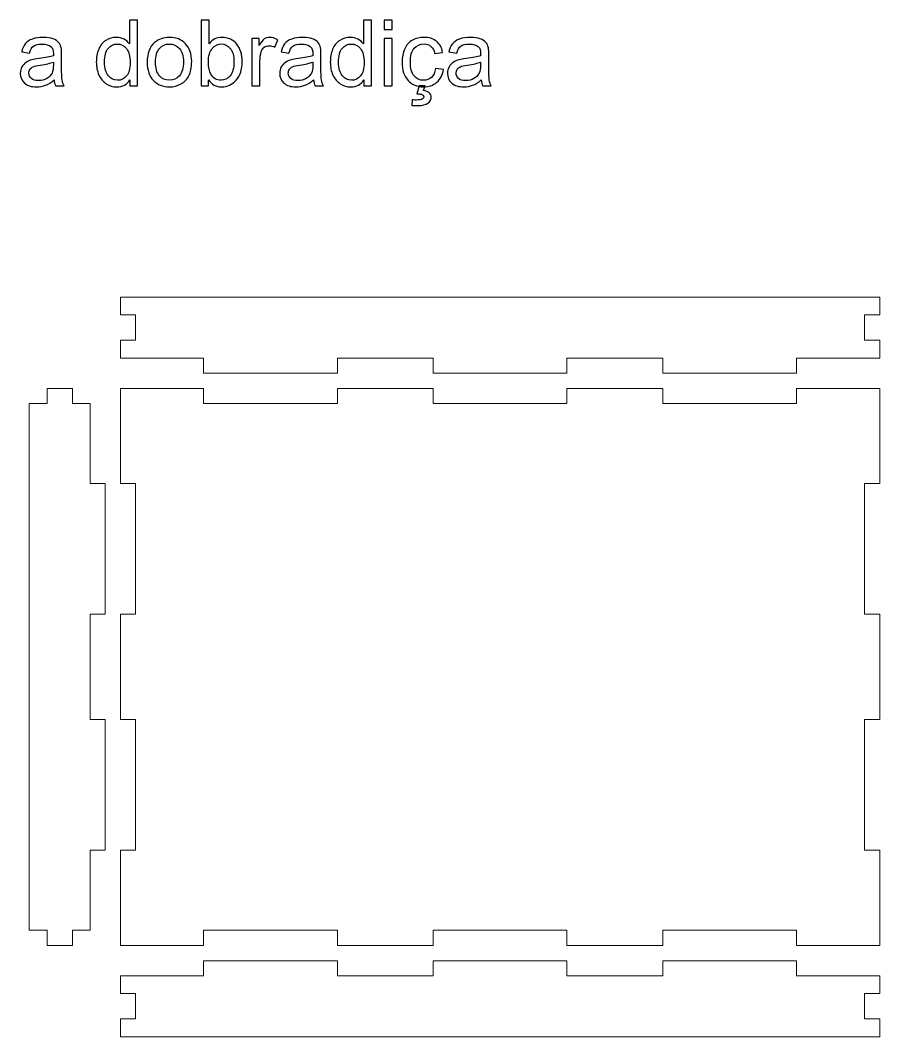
# Model space of a CAD drawing. Header units: millimetres. Extents: x -559 to 559, y -176 to 255.
# Drawn here: x -91.9 to 247.6, y -146 to 255.3 of the extents above; entities that cross this region are included whole.
import ezdxf

# ---------------------------------------------------------------- set-up
doc = ezdxf.new("R2010")
doc.units = ezdxf.units.MM
doc.header["$MEASUREMENT"] = 0
doc.layers.add('Camada 1', color=7, linetype='Continuous')

msp = doc.modelspace()

# ---------------------------------------------------------------- linework, layer by layer
at = {"layer": 'Camada 1', "color": 250}
for points, knots in [([(-48.5969, 229.4647), (-48.5969, 229.4647), (-48.5969, 231.8442), (-48.5969, 231.8442), (-48.5969, 231.8442), (-49.7836, 229.9948), (-51.5306, 229.0671), (-53.8379, 229.0671), (-53.8379, 229.0671), (-55.3318, 229.0671), (-56.7053, 229.4767), (-57.9523, 230.3021), (-57.9523, 230.3021), (-59.2053, 231.1213), (-60.1752, 232.2719), (-60.868, 233.7418), (-60.868, 233.7418), (-61.5548, 235.2177), (-61.8981, 236.9105), (-61.8981, 238.8262), (-61.8981, 238.8262), (-61.8981, 240.6937), (-61.5849, 242.3864), (-60.9644, 243.9105), (-60.9644, 243.9105), (-60.3379, 245.4286), (-59.4041, 246.5973), (-58.1571, 247.4045), (-58.1571, 247.4045), (-56.9162, 248.2178), (-55.5186, 248.6214), (-53.9824, 248.6214), (-53.9824, 248.6214), (-52.8499, 248.6214), (-51.8439, 248.3804), (-50.9644, 247.9045), (-50.9644, 247.9045), (-50.0848, 247.4286), (-49.368, 246.8021), (-48.8137, 246.037), (-48.8137, 246.037), (-48.8137, 246.037), (-48.8137, 255.3443), (-48.8137, 255.3443), (-48.8137, 255.3443), (-48.8137, 255.3443), (-45.633, 255.3443), (-45.633, 255.3443), (-45.633, 255.3443), (-45.633, 255.3443), (-45.633, 229.4647), (-45.633, 229.4647), (-45.633, 229.4647), (-45.633, 229.4647), (-48.5969, 229.4647), (-48.5969, 229.4647)], [0, 0, 0, 0, 0.06666667, 0.06666667, 0.06666667, 0.06666667, 0.13333333, 0.13333333, 0.13333333, 0.13333333, 0.2, 0.2, 0.2, 0.2, 0.26666667, 0.26666667, 0.26666667, 0.26666667, 0.33333333, 0.33333333, 0.33333333, 0.33333333, 0.4, 0.4, 0.4, 0.4, 0.46666667, 0.46666667, 0.46666667, 0.46666667, 0.53333333, 0.53333333, 0.53333333, 0.53333333, 0.6, 0.6, 0.6, 0.6, 0.66666667, 0.66666667, 0.66666667, 0.66666667, 0.73333333, 0.73333333, 0.73333333, 0.73333333, 0.8, 0.8, 0.8, 0.8, 0.86666667, 0.86666667, 0.86666667, 0.86666667, 1, 1, 1, 1]), ([(-17.5726, 229.4647), (-17.5726, 229.4647), (-20.5365, 229.4647), (-20.5365, 229.4647), (-20.5365, 229.4647), (-20.5365, 229.4647), (-20.5365, 255.3443), (-20.5365, 255.3443), (-20.5365, 255.3443), (-20.5365, 255.3443), (-17.3558, 255.3443), (-17.3558, 255.3443), (-17.3558, 255.3443), (-17.3558, 255.3443), (-17.3558, 246.1093), (-17.3558, 246.1093), (-17.3558, 246.1093), (-16.0124, 247.784), (-14.3015, 248.6214), (-12.2172, 248.6214), (-12.2172, 248.6214), (-11.0666, 248.6214), (-9.9702, 248.3925), (-8.9401, 247.9286), (-8.9401, 247.9286), (-7.9099, 247.4648), (-7.0666, 246.8081), (-6.3979, 245.9708), (-6.3979, 245.9708), (-5.7352, 245.1274), (-5.2111, 244.1154), (-4.8376, 242.9286), (-4.8376, 242.9286), (-4.4581, 241.7479), (-4.2714, 240.4768), (-4.2714, 239.1274), (-4.2714, 239.1274), (-4.2714, 235.9226), (-5.0666, 233.4406), (-6.6509, 231.6936), (-6.6509, 231.6936), (-8.2413, 229.9406), (-10.1449, 229.0671), (-12.3678, 229.0671), (-12.3678, 229.0671), (-14.5786, 229.0671), (-16.3136, 229.9888), (-17.5726, 231.8262), (-17.5726, 231.8262), (-17.5726, 231.8262), (-17.5726, 229.4647), (-17.5726, 229.4647)], [0, 0, 0, 0, 0.07142857, 0.07142857, 0.07142857, 0.07142857, 0.14285714, 0.14285714, 0.14285714, 0.14285714, 0.21428571, 0.21428571, 0.21428571, 0.21428571, 0.28571429, 0.28571429, 0.28571429, 0.28571429, 0.35714286, 0.35714286, 0.35714286, 0.35714286, 0.42857143, 0.42857143, 0.42857143, 0.42857143, 0.5, 0.5, 0.5, 0.5, 0.57142857, 0.57142857, 0.57142857, 0.57142857, 0.64285714, 0.64285714, 0.64285714, 0.64285714, 0.71428571, 0.71428571, 0.71428571, 0.71428571, 0.78571429, 0.78571429, 0.78571429, 0.78571429, 0.85714286, 0.85714286, 0.85714286, 0.85714286, 1, 1, 1, 1]), ([(43.8493, 229.4647), (43.8493, 229.4647), (43.8493, 231.8442), (43.8493, 231.8442), (43.8493, 231.8442), (42.6626, 229.9948), (40.9156, 229.0671), (38.6083, 229.0671), (38.6083, 229.0671), (37.1144, 229.0671), (35.7409, 229.4767), (34.4939, 230.3021), (34.4939, 230.3021), (33.2409, 231.1213), (32.271, 232.2719), (31.5782, 233.7418), (31.5782, 233.7418), (30.8914, 235.2177), (30.5481, 236.9105), (30.5481, 238.8262), (30.5481, 238.8262), (30.5481, 240.6937), (30.8613, 242.3864), (31.4818, 243.9105), (31.4818, 243.9105), (32.1083, 245.4286), (33.0421, 246.5973), (34.2891, 247.4045), (34.2891, 247.4045), (35.53, 248.2178), (36.9276, 248.6214), (38.4638, 248.6214), (38.4638, 248.6214), (39.5963, 248.6214), (40.6023, 248.3804), (41.4818, 247.9045), (41.4818, 247.9045), (42.3614, 247.4286), (43.0782, 246.8021), (43.6325, 246.037), (43.6325, 246.037), (43.6325, 246.037), (43.6325, 255.3443), (43.6325, 255.3443), (43.6325, 255.3443), (43.6325, 255.3443), (46.8132, 255.3443), (46.8132, 255.3443), (46.8132, 255.3443), (46.8132, 255.3443), (46.8132, 229.4647), (46.8132, 229.4647), (46.8132, 229.4647), (46.8132, 229.4647), (43.8493, 229.4647), (43.8493, 229.4647)], [0, 0, 0, 0, 0.06666667, 0.06666667, 0.06666667, 0.06666667, 0.13333333, 0.13333333, 0.13333333, 0.13333333, 0.2, 0.2, 0.2, 0.2, 0.26666667, 0.26666667, 0.26666667, 0.26666667, 0.33333333, 0.33333333, 0.33333333, 0.33333333, 0.4, 0.4, 0.4, 0.4, 0.46666667, 0.46666667, 0.46666667, 0.46666667, 0.53333333, 0.53333333, 0.53333333, 0.53333333, 0.6, 0.6, 0.6, 0.6, 0.66666667, 0.66666667, 0.66666667, 0.66666667, 0.73333333, 0.73333333, 0.73333333, 0.73333333, 0.8, 0.8, 0.8, 0.8, 0.86666667, 0.86666667, 0.86666667, 0.86666667, 1, 1, 1, 1]), ([(51.8434, 251.7298), (51.8434, 251.7298), (51.8434, 255.3443), (51.8434, 255.3443), (51.8434, 255.3443), (51.8434, 255.3443), (55.0241, 255.3443), (55.0241, 255.3443), (55.0241, 255.3443), (55.0241, 255.3443), (55.0241, 251.7298), (55.0241, 251.7298), (55.0241, 251.7298), (55.0241, 251.7298), (51.8434, 251.7298), (51.8434, 251.7298)], [0, 0, 0, 0, 0.2, 0.2, 0.2, 0.2, 0.4, 0.4, 0.4, 0.4, 0.6, 0.6, 0.6, 0.6, 1, 1, 1, 1]), ([(-78.597, 231.8141), (-79.7777, 230.8081), (-80.9163, 230.1033), (-82.0066, 229.6876), (-82.0066, 229.6876), (-83.097, 229.2719), (-84.2657, 229.0671), (-85.5187, 229.0671), (-85.5187, 229.0671), (-87.579, 229.0671), (-89.1633, 229.5671), (-90.2717, 230.5731), (-90.2717, 230.5731), (-91.3802, 231.5731), (-91.9344, 232.8563), (-91.9344, 234.4165), (-91.9344, 234.4165), (-91.9344, 235.3322), (-91.7235, 236.1695), (-91.3079, 236.9286), (-91.3079, 236.9286), (-90.8862, 237.6876), (-90.338, 238.29), (-89.6633, 238.7479), (-89.6633, 238.7479), (-88.9826, 239.2057), (-88.2235, 239.5551), (-87.3741, 239.79), (-87.3741, 239.79), (-86.7476, 239.9527), (-85.8018, 240.1093), (-84.5428, 240.2659), (-84.5428, 240.2659), (-81.9765, 240.5671), (-80.0789, 240.9346), (-78.8681, 241.3563), (-78.8681, 241.3563), (-78.856, 241.79), (-78.85, 242.0672), (-78.85, 242.1816), (-78.85, 242.1816), (-78.85, 243.4708), (-79.1512, 244.3804), (-79.7536, 244.9105), (-79.7536, 244.9105), (-80.5669, 245.6274), (-81.7777, 245.9828), (-83.3801, 245.9828), (-83.3801, 245.9828), (-84.8802, 245.9828), (-85.9886, 245.7178), (-86.6994, 245.1937), (-86.6994, 245.1937), (-87.4163, 244.6696), (-87.9404, 243.7419), (-88.2838, 242.4045), (-88.2838, 242.4045), (-88.2838, 242.4045), (-91.3922, 242.8382), (-91.3922, 242.8382), (-91.3922, 242.8382), (-91.1091, 244.1696), (-90.6452, 245.2479), (-89.9946, 246.0672), (-89.9946, 246.0672), (-89.344, 246.8864), (-88.4043, 247.513), (-87.1753, 247.9587), (-87.1753, 247.9587), (-85.9524, 248.3985), (-84.5247, 248.6214), (-82.9103, 248.6214), (-82.9103, 248.6214), (-81.3078, 248.6214), (-80.0006, 248.4346), (-78.9946, 248.0551), (-78.9946, 248.0551), (-77.9946, 247.6756), (-77.2536, 247.2057), (-76.7837, 246.6334), (-76.7837, 246.6334), (-76.3139, 246.0611), (-75.9825, 245.3382), (-75.7898, 244.4648), (-75.7898, 244.4648), (-75.6873, 243.9226), (-75.6331, 242.9467), (-75.6331, 241.5431), (-75.6331, 241.5431), (-75.6331, 241.5431), (-75.6331, 237.3262), (-75.6331, 237.3262), (-75.6331, 237.3262), (-75.6331, 234.3804), (-75.5669, 232.5189), (-75.4343, 231.7298), (-75.4343, 231.7298), (-75.3078, 230.9406), (-75.0428, 230.1876), (-74.6572, 229.4647), (-74.6572, 229.4647), (-74.6572, 229.4647), (-77.9825, 229.4647), (-77.9825, 229.4647), (-77.9825, 229.4647), (-78.3018, 230.1334), (-78.5066, 230.9165), (-78.597, 231.8141)], [0, 0, 0, 0, 0.03571429, 0.03571429, 0.03571429, 0.03571429, 0.07142857, 0.07142857, 0.07142857, 0.07142857, 0.10714286, 0.10714286, 0.10714286, 0.10714286, 0.14285714, 0.14285714, 0.14285714, 0.14285714, 0.17857143, 0.17857143, 0.17857143, 0.17857143, 0.21428571, 0.21428571, 0.21428571, 0.21428571, 0.25, 0.25, 0.25, 0.25, 0.28571429, 0.28571429, 0.28571429, 0.28571429, 0.32142857, 0.32142857, 0.32142857, 0.32142857, 0.35714286, 0.35714286, 0.35714286, 0.35714286, 0.39285714, 0.39285714, 0.39285714, 0.39285714, 0.42857143, 0.42857143, 0.42857143, 0.42857143, 0.46428571, 0.46428571, 0.46428571, 0.46428571, 0.5, 0.5, 0.5, 0.5, 0.53571429, 0.53571429, 0.53571429, 0.53571429, 0.57142857, 0.57142857, 0.57142857, 0.57142857, 0.60714286, 0.60714286, 0.60714286, 0.60714286, 0.64285714, 0.64285714, 0.64285714, 0.64285714, 0.67857143, 0.67857143, 0.67857143, 0.67857143, 0.71428571, 0.71428571, 0.71428571, 0.71428571, 0.75, 0.75, 0.75, 0.75, 0.78571429, 0.78571429, 0.78571429, 0.78571429, 0.82142857, 0.82142857, 0.82142857, 0.82142857, 0.85714286, 0.85714286, 0.85714286, 0.85714286, 0.89285714, 0.89285714, 0.89285714, 0.89285714, 0.92857143, 0.92857143, 0.92857143, 0.92857143, 1, 1, 1, 1]), ([(-58.6451, 238.8202), (-58.6451, 236.4226), (-58.1391, 234.6334), (-57.121, 233.4466), (-57.121, 233.4466), (-56.1089, 232.2599), (-54.9101, 231.6695), (-53.5306, 231.6695), (-53.5306, 231.6695), (-52.1391, 231.6695), (-50.9583, 232.2358), (-49.9824, 233.3683), (-49.9824, 233.3683), (-49.0125, 234.5009), (-48.5246, 236.2298), (-48.5246, 238.5551), (-48.5246, 238.5551), (-48.5246, 241.1093), (-49.0186, 242.9888), (-50.0125, 244.1876), (-50.0125, 244.1876), (-51.0005, 245.3864), (-52.2234, 245.9828), (-53.6752, 245.9828), (-53.6752, 245.9828), (-55.0909, 245.9828), (-56.2716, 245.4105), (-57.2234, 244.2599), (-57.2234, 244.2599), (-58.1692, 243.1093), (-58.6451, 241.2961), (-58.6451, 238.8202)], [0, 0, 0, 0, 0.11111111, 0.11111111, 0.11111111, 0.11111111, 0.22222222, 0.22222222, 0.22222222, 0.22222222, 0.33333333, 0.33333333, 0.33333333, 0.33333333, 0.44444444, 0.44444444, 0.44444444, 0.44444444, 0.55555556, 0.55555556, 0.55555556, 0.55555556, 0.66666667, 0.66666667, 0.66666667, 0.66666667, 0.77777778, 0.77777778, 0.77777778, 0.77777778, 1, 1, 1, 1]), ([(-41.7956, 238.8442), (-41.7956, 242.3081), (-40.8318, 244.8744), (-38.898, 246.5431), (-38.898, 246.5431), (-37.2896, 247.9286), (-35.3197, 248.6214), (-33.0004, 248.6214), (-33.0004, 248.6214), (-30.4281, 248.6214), (-28.3197, 247.778), (-26.6811, 246.0913), (-26.6811, 246.0913), (-25.0486, 244.4105), (-24.2293, 242.0792), (-24.2293, 239.1093), (-24.2293, 239.1093), (-24.2293, 236.6997), (-24.5907, 234.8081), (-25.3136, 233.4286), (-25.3136, 233.4286), (-26.0365, 232.049), (-27.0908, 230.9768), (-28.4763, 230.2117), (-28.4763, 230.2117), (-29.8558, 229.4466), (-31.3679, 229.0671), (-33.0004, 229.0671), (-33.0004, 229.0671), (-35.6269, 229.0671), (-37.7474, 229.9045), (-39.3679, 231.5852), (-39.3679, 231.5852), (-40.9884, 233.2659), (-41.7956, 235.6876), (-41.7956, 238.8442)], [0, 0, 0, 0, 0.1, 0.1, 0.1, 0.1, 0.2, 0.2, 0.2, 0.2, 0.3, 0.3, 0.3, 0.3, 0.4, 0.4, 0.4, 0.4, 0.5, 0.5, 0.5, 0.5, 0.6, 0.6, 0.6, 0.6, 0.7, 0.7, 0.7, 0.7, 0.8, 0.8, 0.8, 0.8, 1, 1, 1, 1]), ([(-38.5426, 238.8382), (-38.5426, 236.4406), (-38.0185, 234.6454), (-36.9703, 233.4587), (-36.9703, 233.4587), (-35.9161, 232.2659), (-34.5968, 231.6695), (-33.0004, 231.6695), (-33.0004, 231.6695), (-31.4221, 231.6695), (-30.1088, 232.2659), (-29.0546, 233.4647), (-29.0546, 233.4647), (-28.0064, 234.6635), (-27.4823, 236.4888), (-27.4823, 238.9406), (-27.4823, 238.9406), (-27.4823, 241.2539), (-28.0124, 243.0069), (-29.0667, 244.1937), (-29.0667, 244.1937), (-30.1209, 245.3864), (-31.4341, 245.9828), (-33.0004, 245.9828), (-33.0004, 245.9828), (-34.5968, 245.9828), (-35.9161, 245.3925), (-36.9703, 244.2057), (-36.9703, 244.2057), (-38.0185, 243.019), (-38.5426, 241.2298), (-38.5426, 238.8382)], [0, 0, 0, 0, 0.11111111, 0.11111111, 0.11111111, 0.11111111, 0.22222222, 0.22222222, 0.22222222, 0.22222222, 0.33333333, 0.33333333, 0.33333333, 0.33333333, 0.44444444, 0.44444444, 0.44444444, 0.44444444, 0.55555556, 0.55555556, 0.55555556, 0.55555556, 0.66666667, 0.66666667, 0.66666667, 0.66666667, 0.77777778, 0.77777778, 0.77777778, 0.77777778, 1, 1, 1, 1]), ([(-17.6088, 238.9828), (-17.6088, 236.7418), (-17.3015, 235.1213), (-16.6931, 234.1213), (-16.6931, 234.1213), (-15.6931, 232.4888), (-14.3437, 231.6695), (-12.6389, 231.6695), (-12.6389, 231.6695), (-11.2473, 231.6695), (-10.0485, 232.2719), (-9.0425, 233.4768), (-9.0425, 233.4768), (-8.0304, 234.6816), (-7.5244, 236.4768), (-7.5244, 238.8623), (-7.5244, 238.8623), (-7.5244, 241.3081), (-8.0063, 243.1093), (-8.9762, 244.272), (-8.9762, 244.272), (-9.9461, 245.4346), (-11.1208, 246.019), (-12.4943, 246.019), (-12.4943, 246.019), (-13.8859, 246.019), (-15.0847, 245.4166), (-16.0907, 244.2117), (-16.0907, 244.2117), (-17.1027, 243.0069), (-17.6088, 241.2659), (-17.6088, 238.9828)], [0, 0, 0, 0, 0.11111111, 0.11111111, 0.11111111, 0.11111111, 0.22222222, 0.22222222, 0.22222222, 0.22222222, 0.33333333, 0.33333333, 0.33333333, 0.33333333, 0.44444444, 0.44444444, 0.44444444, 0.44444444, 0.55555556, 0.55555556, 0.55555556, 0.55555556, 0.66666667, 0.66666667, 0.66666667, 0.66666667, 0.77777778, 0.77777778, 0.77777778, 0.77777778, 1, 1, 1, 1]), ([(-0.434, 229.4647), (-0.434, 229.4647), (-0.434, 248.2238), (-0.434, 248.2238), (-0.434, 248.2238), (-0.434, 248.2238), (2.4214, 248.2238), (2.4214, 248.2238), (2.4214, 248.2238), (2.4214, 248.2238), (2.4214, 245.3503), (2.4214, 245.3503), (2.4214, 245.3503), (3.1504, 246.6816), (3.8251, 247.5611), (4.4455, 247.9828), (4.4455, 247.9828), (5.066, 248.4105), (5.7467, 248.6214), (6.4877, 248.6214), (6.4877, 248.6214), (7.56, 248.6214), (8.6504, 248.284), (9.7588, 247.6154), (9.7588, 247.6154), (9.7588, 247.6154), (8.6263, 244.6816), (8.6263, 244.6816), (8.6263, 244.6816), (7.8552, 245.1154), (7.0841, 245.3322), (6.313, 245.3322), (6.313, 245.3322), (5.6202, 245.3322), (4.9998, 245.1214), (4.4516, 244.7057), (4.4516, 244.7057), (3.9034, 244.2901), (3.5118, 243.7117), (3.2769, 242.9708), (3.2769, 242.9708), (2.9214, 241.8443), (2.7467, 240.6093), (2.7467, 239.2659), (2.7467, 239.2659), (2.7467, 239.2659), (2.7467, 229.4647), (2.7467, 229.4647), (2.7467, 229.4647), (2.7467, 229.4647), (-0.434, 229.4647), (-0.434, 229.4647)], [0, 0, 0, 0, 0.07142857, 0.07142857, 0.07142857, 0.07142857, 0.14285714, 0.14285714, 0.14285714, 0.14285714, 0.21428571, 0.21428571, 0.21428571, 0.21428571, 0.28571429, 0.28571429, 0.28571429, 0.28571429, 0.35714286, 0.35714286, 0.35714286, 0.35714286, 0.42857143, 0.42857143, 0.42857143, 0.42857143, 0.5, 0.5, 0.5, 0.5, 0.57142857, 0.57142857, 0.57142857, 0.57142857, 0.64285714, 0.64285714, 0.64285714, 0.64285714, 0.71428571, 0.71428571, 0.71428571, 0.71428571, 0.78571429, 0.78571429, 0.78571429, 0.78571429, 0.85714286, 0.85714286, 0.85714286, 0.85714286, 1, 1, 1, 1]), ([(23.8914, 231.8141), (22.7107, 230.8081), (21.5721, 230.1033), (20.4818, 229.6876), (20.4818, 229.6876), (19.3914, 229.2719), (18.2227, 229.0671), (16.9697, 229.0671), (16.9697, 229.0671), (14.9094, 229.0671), (13.3251, 229.5671), (12.2167, 230.5731), (12.2167, 230.5731), (11.1082, 231.5731), (10.554, 232.8563), (10.554, 234.4165), (10.554, 234.4165), (10.554, 235.3322), (10.7649, 236.1695), (11.1805, 236.9286), (11.1805, 236.9286), (11.6022, 237.6876), (12.1504, 238.29), (12.8251, 238.7479), (12.8251, 238.7479), (13.5058, 239.2057), (14.2649, 239.5551), (15.1143, 239.79), (15.1143, 239.79), (15.7408, 239.9527), (16.6866, 240.1093), (17.9456, 240.2659), (17.9456, 240.2659), (20.5119, 240.5671), (22.4095, 240.9346), (23.6203, 241.3563), (23.6203, 241.3563), (23.6324, 241.79), (23.6384, 242.0672), (23.6384, 242.1816), (23.6384, 242.1816), (23.6384, 243.4708), (23.3372, 244.3804), (22.7348, 244.9105), (22.7348, 244.9105), (21.9215, 245.6274), (20.7107, 245.9828), (19.1083, 245.9828), (19.1083, 245.9828), (17.6082, 245.9828), (16.4998, 245.7178), (15.789, 245.1937), (15.789, 245.1937), (15.0721, 244.6696), (14.548, 243.7419), (14.2046, 242.4045), (14.2046, 242.4045), (14.2046, 242.4045), (11.0962, 242.8382), (11.0962, 242.8382), (11.0962, 242.8382), (11.3793, 244.1696), (11.8432, 245.2479), (12.4938, 246.0672), (12.4938, 246.0672), (13.1444, 246.8864), (14.0841, 247.513), (15.3131, 247.9587), (15.3131, 247.9587), (16.536, 248.3985), (17.9637, 248.6214), (19.5781, 248.6214), (19.5781, 248.6214), (21.1806, 248.6214), (22.4878, 248.4346), (23.4938, 248.0551), (23.4938, 248.0551), (24.4938, 247.6756), (25.2348, 247.2057), (25.7047, 246.6334), (25.7047, 246.6334), (26.1745, 246.0611), (26.5059, 245.3382), (26.6986, 244.4648), (26.6986, 244.4648), (26.8011, 243.9226), (26.8553, 242.9467), (26.8553, 241.5431), (26.8553, 241.5431), (26.8553, 241.5431), (26.8553, 237.3262), (26.8553, 237.3262), (26.8553, 237.3262), (26.8553, 234.3804), (26.9215, 232.5189), (27.0541, 231.7298), (27.0541, 231.7298), (27.1806, 230.9406), (27.4456, 230.1876), (27.8312, 229.4647), (27.8312, 229.4647), (27.8312, 229.4647), (24.5059, 229.4647), (24.5059, 229.4647), (24.5059, 229.4647), (24.1866, 230.1334), (23.9818, 230.9165), (23.8914, 231.8141)], [0, 0, 0, 0, 0.03571429, 0.03571429, 0.03571429, 0.03571429, 0.07142857, 0.07142857, 0.07142857, 0.07142857, 0.10714286, 0.10714286, 0.10714286, 0.10714286, 0.14285714, 0.14285714, 0.14285714, 0.14285714, 0.17857143, 0.17857143, 0.17857143, 0.17857143, 0.21428571, 0.21428571, 0.21428571, 0.21428571, 0.25, 0.25, 0.25, 0.25, 0.28571429, 0.28571429, 0.28571429, 0.28571429, 0.32142857, 0.32142857, 0.32142857, 0.32142857, 0.35714286, 0.35714286, 0.35714286, 0.35714286, 0.39285714, 0.39285714, 0.39285714, 0.39285714, 0.42857143, 0.42857143, 0.42857143, 0.42857143, 0.46428571, 0.46428571, 0.46428571, 0.46428571, 0.5, 0.5, 0.5, 0.5, 0.53571429, 0.53571429, 0.53571429, 0.53571429, 0.57142857, 0.57142857, 0.57142857, 0.57142857, 0.60714286, 0.60714286, 0.60714286, 0.60714286, 0.64285714, 0.64285714, 0.64285714, 0.64285714, 0.67857143, 0.67857143, 0.67857143, 0.67857143, 0.71428571, 0.71428571, 0.71428571, 0.71428571, 0.75, 0.75, 0.75, 0.75, 0.78571429, 0.78571429, 0.78571429, 0.78571429, 0.82142857, 0.82142857, 0.82142857, 0.82142857, 0.85714286, 0.85714286, 0.85714286, 0.85714286, 0.89285714, 0.89285714, 0.89285714, 0.89285714, 0.92857143, 0.92857143, 0.92857143, 0.92857143, 1, 1, 1, 1]), ([(33.8011, 238.8202), (33.8011, 236.4226), (34.3071, 234.6334), (35.3252, 233.4466), (35.3252, 233.4466), (36.3373, 232.2599), (37.5361, 231.6695), (38.9156, 231.6695), (38.9156, 231.6695), (40.3071, 231.6695), (41.4879, 232.2358), (42.4638, 233.3683), (42.4638, 233.3683), (43.4337, 234.5009), (43.9216, 236.2298), (43.9216, 238.5551), (43.9216, 238.5551), (43.9216, 241.1093), (43.4276, 242.9888), (42.4337, 244.1876), (42.4337, 244.1876), (41.4457, 245.3864), (40.2228, 245.9828), (38.771, 245.9828), (38.771, 245.9828), (37.3553, 245.9828), (36.1746, 245.4105), (35.2228, 244.2599), (35.2228, 244.2599), (34.277, 243.1093), (33.8011, 241.2961), (33.8011, 238.8202)], [0, 0, 0, 0, 0.11111111, 0.11111111, 0.11111111, 0.11111111, 0.22222222, 0.22222222, 0.22222222, 0.22222222, 0.33333333, 0.33333333, 0.33333333, 0.33333333, 0.44444444, 0.44444444, 0.44444444, 0.44444444, 0.55555556, 0.55555556, 0.55555556, 0.55555556, 0.66666667, 0.66666667, 0.66666667, 0.66666667, 0.77777778, 0.77777778, 0.77777778, 0.77777778, 1, 1, 1, 1]), ([(51.8434, 229.4647), (51.8434, 229.4647), (51.8434, 248.2238), (51.8434, 248.2238), (51.8434, 248.2238), (51.8434, 248.2238), (55.0241, 248.2238), (55.0241, 248.2238), (55.0241, 248.2238), (55.0241, 248.2238), (55.0241, 229.4647), (55.0241, 229.4647), (55.0241, 229.4647), (55.0241, 229.4647), (51.8434, 229.4647), (51.8434, 229.4647)], [0, 0, 0, 0, 0.2, 0.2, 0.2, 0.2, 0.4, 0.4, 0.4, 0.4, 0.6, 0.6, 0.6, 0.6, 1, 1, 1, 1]), ([(72.1265, 236.3322), (72.1265, 236.3322), (75.2349, 235.8985), (75.2349, 235.8985), (75.2349, 235.8985), (74.8916, 233.7599), (74.0241, 232.0912), (72.6205, 230.8804), (72.6205, 230.8804), (71.2169, 229.6695), (69.4879, 229.0671), (67.4458, 229.0671), (67.4458, 229.0671), (64.8855, 229.0671), (62.8253, 229.9045), (61.271, 231.5792), (61.271, 231.5792), (59.7108, 233.2539), (58.9337, 235.6515), (58.9337, 238.772), (58.9337, 238.772), (58.9337, 240.7961), (59.271, 242.5611), (59.9397, 244.0792), (59.9397, 244.0792), (60.6084, 245.5913), (61.6265, 246.7298), (63, 247.4828), (63, 247.4828), (64.3674, 248.2419), (65.8554, 248.6214), (67.4699, 248.6214), (67.4699, 248.6214), (69.5, 248.6214), (71.1687, 248.1093), (72.4578, 247.0792), (72.4578, 247.0792), (73.753, 246.0491), (74.5843, 244.5852), (74.9458, 242.6937), (74.9458, 242.6937), (74.9458, 242.6937), (71.8735, 242.2238), (71.8735, 242.2238), (71.8735, 242.2238), (71.5783, 243.4828), (71.0602, 244.4286), (70.3072, 245.0672), (70.3072, 245.0672), (69.5602, 245.6997), (68.6566, 246.019), (67.5964, 246.019), (67.5964, 246.019), (65.994, 246.019), (64.6927, 245.4467), (63.6867, 244.3021), (63.6867, 244.3021), (62.6867, 243.1515), (62.1867, 241.3443), (62.1867, 238.8623), (62.1867, 238.8623), (62.1867, 236.3442), (62.6686, 234.5189), (63.6325, 233.3804), (63.6325, 233.3804), (64.6024, 232.2418), (65.8614, 231.6695), (67.4096, 231.6695), (67.4096, 231.6695), (68.6626, 231.6695), (69.7048, 232.049), (70.5361, 232.8141), (70.5361, 232.8141), (71.3735, 233.5731), (71.9036, 234.7479), (72.1265, 236.3322)], [0, 0, 0, 0, 0.05, 0.05, 0.05, 0.05, 0.1, 0.1, 0.1, 0.1, 0.15, 0.15, 0.15, 0.15, 0.2, 0.2, 0.2, 0.2, 0.25, 0.25, 0.25, 0.25, 0.3, 0.3, 0.3, 0.3, 0.35, 0.35, 0.35, 0.35, 0.4, 0.4, 0.4, 0.4, 0.45, 0.45, 0.45, 0.45, 0.5, 0.5, 0.5, 0.5, 0.55, 0.55, 0.55, 0.55, 0.6, 0.6, 0.6, 0.6, 0.65, 0.65, 0.65, 0.65, 0.7, 0.7, 0.7, 0.7, 0.75, 0.75, 0.75, 0.75, 0.8, 0.8, 0.8, 0.8, 0.85, 0.85, 0.85, 0.85, 0.9, 0.9, 0.9, 0.9, 1, 1, 1, 1]), ([(90.1989, 231.8141), (89.0182, 230.8081), (87.8796, 230.1033), (86.7893, 229.6876), (86.7893, 229.6876), (85.6989, 229.2719), (84.5302, 229.0671), (83.2772, 229.0671), (83.2772, 229.0671), (81.2169, 229.0671), (79.6326, 229.5671), (78.5242, 230.5731), (78.5242, 230.5731), (77.4157, 231.5731), (76.8615, 232.8563), (76.8615, 234.4165), (76.8615, 234.4165), (76.8615, 235.3322), (77.0724, 236.1695), (77.488, 236.9286), (77.488, 236.9286), (77.9097, 237.6876), (78.4579, 238.29), (79.1326, 238.7479), (79.1326, 238.7479), (79.8133, 239.2057), (80.5724, 239.5551), (81.4218, 239.79), (81.4218, 239.79), (82.0483, 239.9527), (82.9941, 240.1093), (84.2531, 240.2659), (84.2531, 240.2659), (86.8194, 240.5671), (88.717, 240.9346), (89.9278, 241.3563), (89.9278, 241.3563), (89.9399, 241.79), (89.9459, 242.0672), (89.9459, 242.1816), (89.9459, 242.1816), (89.9459, 243.4708), (89.6447, 244.3804), (89.0423, 244.9105), (89.0423, 244.9105), (88.229, 245.6274), (87.0182, 245.9828), (85.4158, 245.9828), (85.4158, 245.9828), (83.9157, 245.9828), (82.8073, 245.7178), (82.0965, 245.1937), (82.0965, 245.1937), (81.3796, 244.6696), (80.8555, 243.7419), (80.5121, 242.4045), (80.5121, 242.4045), (80.5121, 242.4045), (77.4037, 242.8382), (77.4037, 242.8382), (77.4037, 242.8382), (77.6868, 244.1696), (78.1507, 245.2479), (78.8013, 246.0672), (78.8013, 246.0672), (79.4519, 246.8864), (80.3916, 247.513), (81.6206, 247.9587), (81.6206, 247.9587), (82.8435, 248.3985), (84.2712, 248.6214), (85.8856, 248.6214), (85.8856, 248.6214), (87.4881, 248.6214), (88.7953, 248.4346), (89.8013, 248.0551), (89.8013, 248.0551), (90.8013, 247.6756), (91.5423, 247.2057), (92.0122, 246.6334), (92.0122, 246.6334), (92.482, 246.0611), (92.8134, 245.3382), (93.0061, 244.4648), (93.0061, 244.4648), (93.1086, 243.9226), (93.1628, 242.9467), (93.1628, 241.5431), (93.1628, 241.5431), (93.1628, 241.5431), (93.1628, 237.3262), (93.1628, 237.3262), (93.1628, 237.3262), (93.1628, 234.3804), (93.229, 232.5189), (93.3616, 231.7298), (93.3616, 231.7298), (93.4881, 230.9406), (93.7531, 230.1876), (94.1387, 229.4647), (94.1387, 229.4647), (94.1387, 229.4647), (90.8134, 229.4647), (90.8134, 229.4647), (90.8134, 229.4647), (90.4941, 230.1334), (90.2893, 230.9165), (90.1989, 231.8141)], [0, 0, 0, 0, 0.03571429, 0.03571429, 0.03571429, 0.03571429, 0.07142857, 0.07142857, 0.07142857, 0.07142857, 0.10714286, 0.10714286, 0.10714286, 0.10714286, 0.14285714, 0.14285714, 0.14285714, 0.14285714, 0.17857143, 0.17857143, 0.17857143, 0.17857143, 0.21428571, 0.21428571, 0.21428571, 0.21428571, 0.25, 0.25, 0.25, 0.25, 0.28571429, 0.28571429, 0.28571429, 0.28571429, 0.32142857, 0.32142857, 0.32142857, 0.32142857, 0.35714286, 0.35714286, 0.35714286, 0.35714286, 0.39285714, 0.39285714, 0.39285714, 0.39285714, 0.42857143, 0.42857143, 0.42857143, 0.42857143, 0.46428571, 0.46428571, 0.46428571, 0.46428571, 0.5, 0.5, 0.5, 0.5, 0.53571429, 0.53571429, 0.53571429, 0.53571429, 0.57142857, 0.57142857, 0.57142857, 0.57142857, 0.60714286, 0.60714286, 0.60714286, 0.60714286, 0.64285714, 0.64285714, 0.64285714, 0.64285714, 0.67857143, 0.67857143, 0.67857143, 0.67857143, 0.71428571, 0.71428571, 0.71428571, 0.71428571, 0.75, 0.75, 0.75, 0.75, 0.78571429, 0.78571429, 0.78571429, 0.78571429, 0.82142857, 0.82142857, 0.82142857, 0.82142857, 0.85714286, 0.85714286, 0.85714286, 0.85714286, 0.89285714, 0.89285714, 0.89285714, 0.89285714, 0.92857143, 0.92857143, 0.92857143, 0.92857143, 1, 1, 1, 1]), ([(-78.85, 238.8623), (-80.0066, 238.3924), (-81.7416, 237.9948), (-84.0548, 237.6695), (-84.0548, 237.6695), (-85.3681, 237.4828), (-86.2958, 237.272), (-86.838, 237.037), (-86.838, 237.037), (-87.3802, 236.8021), (-87.7958, 236.4587), (-88.091, 236.0129), (-88.091, 236.0129), (-88.3862, 235.5611), (-88.5368, 235.0611), (-88.5368, 234.5069), (-88.5368, 234.5069), (-88.5368, 233.6695), (-88.2175, 232.9647), (-87.5729, 232.4045), (-87.5729, 232.4045), (-86.9283, 231.8442), (-85.9886, 231.5611), (-84.7536, 231.5611), (-84.7536, 231.5611), (-83.5307, 231.5611), (-82.4404, 231.8262), (-81.4825, 232.3623), (-81.4825, 232.3623), (-80.5307, 232.8924), (-79.8259, 233.6213), (-79.3801, 234.543), (-79.3801, 234.543), (-79.0368, 235.2599), (-78.8681, 236.3141), (-78.8681, 237.7057), (-78.8681, 237.7057), (-78.8681, 237.7057), (-78.85, 238.8623), (-78.85, 238.8623)], [0, 0, 0, 0, 0.09090909, 0.09090909, 0.09090909, 0.09090909, 0.18181818, 0.18181818, 0.18181818, 0.18181818, 0.27272727, 0.27272727, 0.27272727, 0.27272727, 0.36363636, 0.36363636, 0.36363636, 0.36363636, 0.45454545, 0.45454545, 0.45454545, 0.45454545, 0.54545455, 0.54545455, 0.54545455, 0.54545455, 0.63636364, 0.63636364, 0.63636364, 0.63636364, 0.72727273, 0.72727273, 0.72727273, 0.72727273, 0.81818182, 0.81818182, 0.81818182, 0.81818182, 1, 1, 1, 1]), ([(23.6384, 238.8623), (22.4818, 238.3924), (20.7468, 237.9948), (18.4336, 237.6695), (18.4336, 237.6695), (17.1203, 237.4828), (16.1926, 237.272), (15.6504, 237.037), (15.6504, 237.037), (15.1082, 236.8021), (14.6926, 236.4587), (14.3974, 236.0129), (14.3974, 236.0129), (14.1022, 235.5611), (13.9516, 235.0611), (13.9516, 234.5069), (13.9516, 234.5069), (13.9516, 233.6695), (14.2709, 232.9647), (14.9155, 232.4045), (14.9155, 232.4045), (15.5601, 231.8442), (16.4998, 231.5611), (17.7348, 231.5611), (17.7348, 231.5611), (18.9577, 231.5611), (20.048, 231.8262), (21.0059, 232.3623), (21.0059, 232.3623), (21.9577, 232.8924), (22.6625, 233.6213), (23.1083, 234.543), (23.1083, 234.543), (23.4516, 235.2599), (23.6203, 236.3141), (23.6203, 237.7057), (23.6203, 237.7057), (23.6203, 237.7057), (23.6384, 238.8623), (23.6384, 238.8623)], [0, 0, 0, 0, 0.09090909, 0.09090909, 0.09090909, 0.09090909, 0.18181818, 0.18181818, 0.18181818, 0.18181818, 0.27272727, 0.27272727, 0.27272727, 0.27272727, 0.36363636, 0.36363636, 0.36363636, 0.36363636, 0.45454545, 0.45454545, 0.45454545, 0.45454545, 0.54545455, 0.54545455, 0.54545455, 0.54545455, 0.63636364, 0.63636364, 0.63636364, 0.63636364, 0.72727273, 0.72727273, 0.72727273, 0.72727273, 0.81818182, 0.81818182, 0.81818182, 0.81818182, 1, 1, 1, 1]), ([(89.9459, 238.8623), (88.7893, 238.3924), (87.0543, 237.9948), (84.7411, 237.6695), (84.7411, 237.6695), (83.4278, 237.4828), (82.5001, 237.272), (81.9579, 237.037), (81.9579, 237.037), (81.4157, 236.8021), (81.0001, 236.4587), (80.7049, 236.0129), (80.7049, 236.0129), (80.4097, 235.5611), (80.2591, 235.0611), (80.2591, 234.5069), (80.2591, 234.5069), (80.2591, 233.6695), (80.5784, 232.9647), (81.223, 232.4045), (81.223, 232.4045), (81.8676, 231.8442), (82.8073, 231.5611), (84.0423, 231.5611), (84.0423, 231.5611), (85.2652, 231.5611), (86.3555, 231.8262), (87.3134, 232.3623), (87.3134, 232.3623), (88.2652, 232.8924), (88.97, 233.6213), (89.4158, 234.543), (89.4158, 234.543), (89.7591, 235.2599), (89.9278, 236.3141), (89.9278, 237.7057), (89.9278, 237.7057), (89.9278, 237.7057), (89.9459, 238.8623), (89.9459, 238.8623)], [0, 0, 0, 0, 0.09090909, 0.09090909, 0.09090909, 0.09090909, 0.18181818, 0.18181818, 0.18181818, 0.18181818, 0.27272727, 0.27272727, 0.27272727, 0.27272727, 0.36363636, 0.36363636, 0.36363636, 0.36363636, 0.45454545, 0.45454545, 0.45454545, 0.45454545, 0.54545455, 0.54545455, 0.54545455, 0.54545455, 0.63636364, 0.63636364, 0.63636364, 0.63636364, 0.72727273, 0.72727273, 0.72727273, 0.72727273, 0.81818182, 0.81818182, 0.81818182, 0.81818182, 1, 1, 1, 1]), ([(64.7048, 226.3563), (64.7048, 226.3563), (65.6205, 229.4647), (65.6205, 229.4647), (65.6205, 229.4647), (65.6205, 229.4647), (67.9699, 229.4647), (67.9699, 229.4647), (67.9699, 229.4647), (67.9699, 229.4647), (67.3855, 227.5852), (67.3855, 227.5852), (67.3855, 227.5852), (68.3916, 227.4647), (69.1506, 227.1575), (69.6626, 226.6575), (69.6626, 226.6575), (70.1747, 226.1635), (70.4277, 225.6093), (70.4277, 225.0008), (70.4277, 225.0008), (70.4277, 224.1213), (70, 223.3442), (69.1446, 222.6695), (69.1446, 222.6695), (68.2952, 221.9948), (67.006, 221.6574), (65.2891, 221.6574), (65.2891, 221.6574), (64.3192, 221.6574), (63.4638, 221.6574), (62.7289, 221.6574), (62.7289, 221.6574), (62.7289, 221.6574), (62.9096, 223.8984), (62.9096, 223.8984), (62.9096, 223.8984), (63.6747, 223.8743), (64.2289, 223.8623), (64.5903, 223.8623), (64.5903, 223.8623), (65.7048, 223.8623), (66.494, 224.0129), (66.9458, 224.3201), (66.9458, 224.3201), (67.2891, 224.555), (67.4638, 224.8382), (67.4638, 225.1816), (67.4638, 225.1816), (67.4638, 225.3924), (67.3976, 225.5791), (67.259, 225.7418), (67.259, 225.7418), (67.1265, 225.9044), (66.8795, 226.049), (66.5181, 226.1635), (66.5181, 226.1635), (66.1506, 226.2779), (65.5482, 226.3442), (64.7048, 226.3563)], [0, 0, 0, 0, 0.0625, 0.0625, 0.0625, 0.0625, 0.125, 0.125, 0.125, 0.125, 0.1875, 0.1875, 0.1875, 0.1875, 0.25, 0.25, 0.25, 0.25, 0.3125, 0.3125, 0.3125, 0.3125, 0.375, 0.375, 0.375, 0.375, 0.4375, 0.4375, 0.4375, 0.4375, 0.5, 0.5, 0.5, 0.5, 0.5625, 0.5625, 0.5625, 0.5625, 0.625, 0.625, 0.625, 0.625, 0.6875, 0.6875, 0.6875, 0.6875, 0.75, 0.75, 0.75, 0.75, 0.8125, 0.8125, 0.8125, 0.8125, 0.875, 0.875, 0.875, 0.875, 1, 1, 1, 1])]:
    msp.add_open_spline(points, degree=3, knots=knots, dxfattribs=at)
at = {"layer": 'Camada 1', "color": 250, "lineweight": 20}
for points, knots in [([(-52.378, 146), (-52.378, 146), (247.622, 146), (247.622, 146), (247.622, 146), (247.622, 146), (247.622, 139), (247.622, 139), (247.622, 139), (247.622, 139), (241.622, 139), (241.622, 139), (241.622, 139), (241.622, 139), (241.622, 129), (241.622, 129), (241.622, 129), (241.622, 129), (247.622, 129), (247.622, 129), (247.622, 129), (247.622, 129), (247.622, 122), (247.622, 122), (247.622, 122), (247.622, 122), (214.7649, 122), (214.7649, 122), (214.7649, 122), (214.7649, 122), (214.7649, 116), (214.7649, 116), (214.7649, 116), (214.7649, 116), (161.9077, 116), (161.9077, 116), (161.9077, 116), (161.9077, 116), (161.9077, 122), (161.9077, 122), (161.9077, 122), (161.9077, 122), (124.0506, 122), (124.0506, 122), (124.0506, 122), (124.0506, 122), (124.0506, 116), (124.0506, 116), (124.0506, 116), (124.0506, 116), (71.1934, 116), (71.1934, 116), (71.1934, 116), (71.1934, 116), (71.1934, 122), (71.1934, 122), (71.1934, 122), (71.1934, 122), (33.3363, 122), (33.3363, 122), (33.3363, 122), (33.3363, 122), (33.3363, 116), (33.3363, 116), (33.3363, 116), (33.3363, 116), (-19.5209, 116), (-19.5209, 116), (-19.5209, 116), (-19.5209, 116), (-19.5209, 122), (-19.5209, 122), (-19.5209, 122), (-19.5209, 122), (-52.378, 122), (-52.378, 122), (-52.378, 122), (-52.378, 122), (-52.378, 129), (-52.378, 129), (-52.378, 129), (-52.378, 129), (-46.378, 129), (-46.378, 129), (-46.378, 129), (-46.378, 129), (-46.378, 139), (-46.378, 139), (-46.378, 139), (-46.378, 139), (-52.378, 139), (-52.378, 139), (-52.378, 139), (-52.378, 139), (-52.378, 146), (-52.378, 146)], [0, 0, 0, 0, 0.04, 0.04, 0.04, 0.04, 0.08, 0.08, 0.08, 0.08, 0.12, 0.12, 0.12, 0.12, 0.16, 0.16, 0.16, 0.16, 0.2, 0.2, 0.2, 0.2, 0.24, 0.24, 0.24, 0.24, 0.28, 0.28, 0.28, 0.28, 0.32, 0.32, 0.32, 0.32, 0.36, 0.36, 0.36, 0.36, 0.4, 0.4, 0.4, 0.4, 0.44, 0.44, 0.44, 0.44, 0.48, 0.48, 0.48, 0.48, 0.52, 0.52, 0.52, 0.52, 0.56, 0.56, 0.56, 0.56, 0.6, 0.6, 0.6, 0.6, 0.64, 0.64, 0.64, 0.64, 0.68, 0.68, 0.68, 0.68, 0.72, 0.72, 0.72, 0.72, 0.76, 0.76, 0.76, 0.76, 0.8, 0.8, 0.8, 0.8, 0.84, 0.84, 0.84, 0.84, 0.88, 0.88, 0.88, 0.88, 0.92, 0.92, 0.92, 0.92, 1, 1, 1, 1]), ([(-58.378, 72.3999), (-58.378, 72.3999), (-58.378, 20.8), (-58.378, 20.8), (-58.378, 20.8), (-58.378, 20.8), (-64.378, 20.8), (-64.378, 20.8), (-64.378, 20.8), (-64.378, 20.8), (-64.378, -20.7999), (-64.378, -20.7999), (-64.378, -20.7999), (-64.378, -20.7999), (-58.378, -20.7999), (-58.378, -20.7999), (-58.378, -20.7999), (-58.378, -20.7999), (-58.378, -72.3999), (-58.378, -72.3999), (-58.378, -72.3999), (-58.378, -72.3999), (-64.378, -72.3999), (-64.378, -72.3999), (-64.378, -72.3999), (-64.378, -72.3999), (-64.378, -103.9998), (-64.378, -103.9998), (-64.378, -103.9998), (-64.378, -103.9998), (-71.378, -103.9998), (-71.378, -103.9998), (-71.378, -103.9998), (-71.378, -103.9998), (-71.378, -109.9998), (-71.378, -109.9998), (-71.378, -109.9998), (-71.378, -109.9998), (-81.378, -109.9998), (-81.378, -109.9998), (-81.378, -109.9998), (-81.378, -109.9998), (-81.378, -103.9998), (-81.378, -103.9998), (-81.378, -103.9998), (-81.378, -103.9998), (-88.378, -103.9998), (-88.378, -103.9998), (-88.378, -103.9998), (-88.378, -103.9998), (-88.378, 103.9999), (-88.378, 103.9999), (-88.378, 103.9999), (-88.378, 103.9999), (-81.378, 103.9999), (-81.378, 103.9999), (-81.378, 103.9999), (-81.378, 103.9999), (-81.378, 109.9999), (-81.378, 109.9999), (-81.378, 109.9999), (-81.378, 109.9999), (-71.378, 109.9999), (-71.378, 109.9999), (-71.378, 109.9999), (-71.378, 109.9999), (-71.378, 103.9999), (-71.378, 103.9999), (-71.378, 103.9999), (-71.378, 103.9999), (-64.378, 103.9999), (-64.378, 103.9999), (-64.378, 103.9999), (-64.378, 103.9999), (-64.378, 72.3999), (-64.378, 72.3999), (-64.378, 72.3999), (-64.378, 72.3999), (-58.378, 72.3999), (-58.378, 72.3999)], [0, 0, 0, 0, 0.04761905, 0.04761905, 0.04761905, 0.04761905, 0.0952381, 0.0952381, 0.0952381, 0.0952381, 0.14285714, 0.14285714, 0.14285714, 0.14285714, 0.19047619, 0.19047619, 0.19047619, 0.19047619, 0.23809524, 0.23809524, 0.23809524, 0.23809524, 0.28571429, 0.28571429, 0.28571429, 0.28571429, 0.33333333, 0.33333333, 0.33333333, 0.33333333, 0.38095238, 0.38095238, 0.38095238, 0.38095238, 0.42857143, 0.42857143, 0.42857143, 0.42857143, 0.47619048, 0.47619048, 0.47619048, 0.47619048, 0.52380952, 0.52380952, 0.52380952, 0.52380952, 0.57142857, 0.57142857, 0.57142857, 0.57142857, 0.61904762, 0.61904762, 0.61904762, 0.61904762, 0.66666667, 0.66666667, 0.66666667, 0.66666667, 0.71428571, 0.71428571, 0.71428571, 0.71428571, 0.76190476, 0.76190476, 0.76190476, 0.76190476, 0.80952381, 0.80952381, 0.80952381, 0.80952381, 0.85714286, 0.85714286, 0.85714286, 0.85714286, 0.9047619, 0.9047619, 0.9047619, 0.9047619, 1, 1, 1, 1]), ([(241.622, -72.4), (241.622, -72.4), (247.622, -72.4), (247.622, -72.4), (247.622, -72.4), (247.622, -72.4), (247.622, -110), (247.622, -110), (247.622, -110), (247.622, -110), (214.7649, -110), (214.7649, -110), (214.7649, -110), (214.7649, -110), (214.7649, -104), (214.7649, -104), (214.7649, -104), (214.7649, -104), (161.9077, -104), (161.9077, -104), (161.9077, -104), (161.9077, -104), (161.9077, -110), (161.9077, -110), (161.9077, -110), (161.9077, -110), (124.0506, -110), (124.0506, -110), (124.0506, -110), (124.0506, -110), (124.0506, -104), (124.0506, -104), (124.0506, -104), (124.0506, -104), (71.1934, -104), (71.1934, -104), (71.1934, -104), (71.1934, -104), (71.1934, -110), (71.1934, -110), (71.1934, -110), (71.1934, -110), (33.3363, -110), (33.3363, -110), (33.3363, -110), (33.3363, -110), (33.3363, -104), (33.3363, -104), (33.3363, -104), (33.3363, -104), (-19.5209, -104), (-19.5209, -104), (-19.5209, -104), (-19.5209, -104), (-19.5209, -110), (-19.5209, -110), (-19.5209, -110), (-19.5209, -110), (-52.378, -110), (-52.378, -110), (-52.378, -110), (-52.378, -110), (-52.378, -72.4), (-52.378, -72.4), (-52.378, -72.4), (-52.378, -72.4), (-46.378, -72.4), (-46.378, -72.4), (-46.378, -72.4), (-46.378, -72.4), (-46.378, -20.8), (-46.378, -20.8), (-46.378, -20.8), (-46.378, -20.8), (-52.378, -20.8), (-52.378, -20.8), (-52.378, -20.8), (-52.378, -20.8), (-52.378, 20.8), (-52.378, 20.8), (-52.378, 20.8), (-52.378, 20.8), (-46.378, 20.8), (-46.378, 20.8), (-46.378, 20.8), (-46.378, 20.8), (-46.378, 72.4), (-46.378, 72.4), (-46.378, 72.4), (-46.378, 72.4), (-52.378, 72.4), (-52.378, 72.4), (-52.378, 72.4), (-52.378, 72.4), (-52.378, 110), (-52.378, 110), (-52.378, 110), (-52.378, 110), (-19.5209, 110), (-19.5209, 110), (-19.5209, 110), (-19.5209, 110), (-19.5209, 104), (-19.5209, 104), (-19.5209, 104), (-19.5209, 104), (33.3363, 104), (33.3363, 104), (33.3363, 104), (33.3363, 104), (33.3363, 110), (33.3363, 110), (33.3363, 110), (33.3363, 110), (71.1934, 110), (71.1934, 110), (71.1934, 110), (71.1934, 110), (71.1934, 104), (71.1934, 104), (71.1934, 104), (71.1934, 104), (124.0506, 104), (124.0506, 104), (124.0506, 104), (124.0506, 104), (124.0506, 110), (124.0506, 110), (124.0506, 110), (124.0506, 110), (161.9077, 110), (161.9077, 110), (161.9077, 110), (161.9077, 110), (161.9077, 104), (161.9077, 104), (161.9077, 104), (161.9077, 104), (214.7649, 104), (214.7649, 104), (214.7649, 104), (214.7649, 104), (214.7649, 110), (214.7649, 110), (214.7649, 110), (214.7649, 110), (247.622, 110), (247.622, 110), (247.622, 110), (247.622, 110), (247.622, 72.4), (247.622, 72.4), (247.622, 72.4), (247.622, 72.4), (241.622, 72.4), (241.622, 72.4), (241.622, 72.4), (241.622, 72.4), (241.622, 20.8), (241.622, 20.8), (241.622, 20.8), (241.622, 20.8), (247.622, 20.8), (247.622, 20.8), (247.622, 20.8), (247.622, 20.8), (247.622, -20.8), (247.622, -20.8), (247.622, -20.8), (247.622, -20.8), (241.622, -20.8), (241.622, -20.8), (241.622, -20.8), (241.622, -20.8), (241.622, -72.4), (241.622, -72.4)], [0, 0, 0, 0, 0.02222222, 0.02222222, 0.02222222, 0.02222222, 0.04444444, 0.04444444, 0.04444444, 0.04444444, 0.06666667, 0.06666667, 0.06666667, 0.06666667, 0.08888889, 0.08888889, 0.08888889, 0.08888889, 0.11111111, 0.11111111, 0.11111111, 0.11111111, 0.13333333, 0.13333333, 0.13333333, 0.13333333, 0.15555556, 0.15555556, 0.15555556, 0.15555556, 0.17777778, 0.17777778, 0.17777778, 0.17777778, 0.2, 0.2, 0.2, 0.2, 0.22222222, 0.22222222, 0.22222222, 0.22222222, 0.24444444, 0.24444444, 0.24444444, 0.24444444, 0.26666667, 0.26666667, 0.26666667, 0.26666667, 0.28888889, 0.28888889, 0.28888889, 0.28888889, 0.31111111, 0.31111111, 0.31111111, 0.31111111, 0.33333333, 0.33333333, 0.33333333, 0.33333333, 0.35555556, 0.35555556, 0.35555556, 0.35555556, 0.37777778, 0.37777778, 0.37777778, 0.37777778, 0.4, 0.4, 0.4, 0.4, 0.42222222, 0.42222222, 0.42222222, 0.42222222, 0.44444444, 0.44444444, 0.44444444, 0.44444444, 0.46666667, 0.46666667, 0.46666667, 0.46666667, 0.48888889, 0.48888889, 0.48888889, 0.48888889, 0.51111111, 0.51111111, 0.51111111, 0.51111111, 0.53333333, 0.53333333, 0.53333333, 0.53333333, 0.55555556, 0.55555556, 0.55555556, 0.55555556, 0.57777778, 0.57777778, 0.57777778, 0.57777778, 0.6, 0.6, 0.6, 0.6, 0.62222222, 0.62222222, 0.62222222, 0.62222222, 0.64444444, 0.64444444, 0.64444444, 0.64444444, 0.66666667, 0.66666667, 0.66666667, 0.66666667, 0.68888889, 0.68888889, 0.68888889, 0.68888889, 0.71111111, 0.71111111, 0.71111111, 0.71111111, 0.73333333, 0.73333333, 0.73333333, 0.73333333, 0.75555556, 0.75555556, 0.75555556, 0.75555556, 0.77777778, 0.77777778, 0.77777778, 0.77777778, 0.8, 0.8, 0.8, 0.8, 0.82222222, 0.82222222, 0.82222222, 0.82222222, 0.84444444, 0.84444444, 0.84444444, 0.84444444, 0.86666667, 0.86666667, 0.86666667, 0.86666667, 0.88888889, 0.88888889, 0.88888889, 0.88888889, 0.91111111, 0.91111111, 0.91111111, 0.91111111, 0.93333333, 0.93333333, 0.93333333, 0.93333333, 0.95555556, 0.95555556, 0.95555556, 0.95555556, 1, 1, 1, 1]), ([(-52.378, -146), (-52.378, -146), (247.622, -146), (247.622, -146), (247.622, -146), (247.622, -146), (247.622, -139), (247.622, -139), (247.622, -139), (247.622, -139), (241.622, -139), (241.622, -139), (241.622, -139), (241.622, -139), (241.622, -129), (241.622, -129), (241.622, -129), (241.622, -129), (247.622, -129), (247.622, -129), (247.622, -129), (247.622, -129), (247.622, -122), (247.622, -122), (247.622, -122), (247.622, -122), (214.7649, -122), (214.7649, -122), (214.7649, -122), (214.7649, -122), (214.7649, -116), (214.7649, -116), (214.7649, -116), (214.7649, -116), (161.9077, -116), (161.9077, -116), (161.9077, -116), (161.9077, -116), (161.9077, -122), (161.9077, -122), (161.9077, -122), (161.9077, -122), (124.0506, -122), (124.0506, -122), (124.0506, -122), (124.0506, -122), (124.0506, -116), (124.0506, -116), (124.0506, -116), (124.0506, -116), (71.1934, -116), (71.1934, -116), (71.1934, -116), (71.1934, -116), (71.1934, -122), (71.1934, -122), (71.1934, -122), (71.1934, -122), (33.3363, -122), (33.3363, -122), (33.3363, -122), (33.3363, -122), (33.3363, -116), (33.3363, -116), (33.3363, -116), (33.3363, -116), (-19.5209, -116), (-19.5209, -116), (-19.5209, -116), (-19.5209, -116), (-19.5209, -122), (-19.5209, -122), (-19.5209, -122), (-19.5209, -122), (-52.378, -122), (-52.378, -122), (-52.378, -122), (-52.378, -122), (-52.378, -129), (-52.378, -129), (-52.378, -129), (-52.378, -129), (-46.378, -129), (-46.378, -129), (-46.378, -129), (-46.378, -129), (-46.378, -139), (-46.378, -139), (-46.378, -139), (-46.378, -139), (-52.378, -139), (-52.378, -139), (-52.378, -139), (-52.378, -139), (-52.378, -146), (-52.378, -146)], [0, 0, 0, 0, 0.04, 0.04, 0.04, 0.04, 0.08, 0.08, 0.08, 0.08, 0.12, 0.12, 0.12, 0.12, 0.16, 0.16, 0.16, 0.16, 0.2, 0.2, 0.2, 0.2, 0.24, 0.24, 0.24, 0.24, 0.28, 0.28, 0.28, 0.28, 0.32, 0.32, 0.32, 0.32, 0.36, 0.36, 0.36, 0.36, 0.4, 0.4, 0.4, 0.4, 0.44, 0.44, 0.44, 0.44, 0.48, 0.48, 0.48, 0.48, 0.52, 0.52, 0.52, 0.52, 0.56, 0.56, 0.56, 0.56, 0.6, 0.6, 0.6, 0.6, 0.64, 0.64, 0.64, 0.64, 0.68, 0.68, 0.68, 0.68, 0.72, 0.72, 0.72, 0.72, 0.76, 0.76, 0.76, 0.76, 0.8, 0.8, 0.8, 0.8, 0.84, 0.84, 0.84, 0.84, 0.88, 0.88, 0.88, 0.88, 0.92, 0.92, 0.92, 0.92, 1, 1, 1, 1])]:
    msp.add_open_spline(points, degree=3, knots=knots, dxfattribs=at)

doc.saveas('drawing.dxf')
